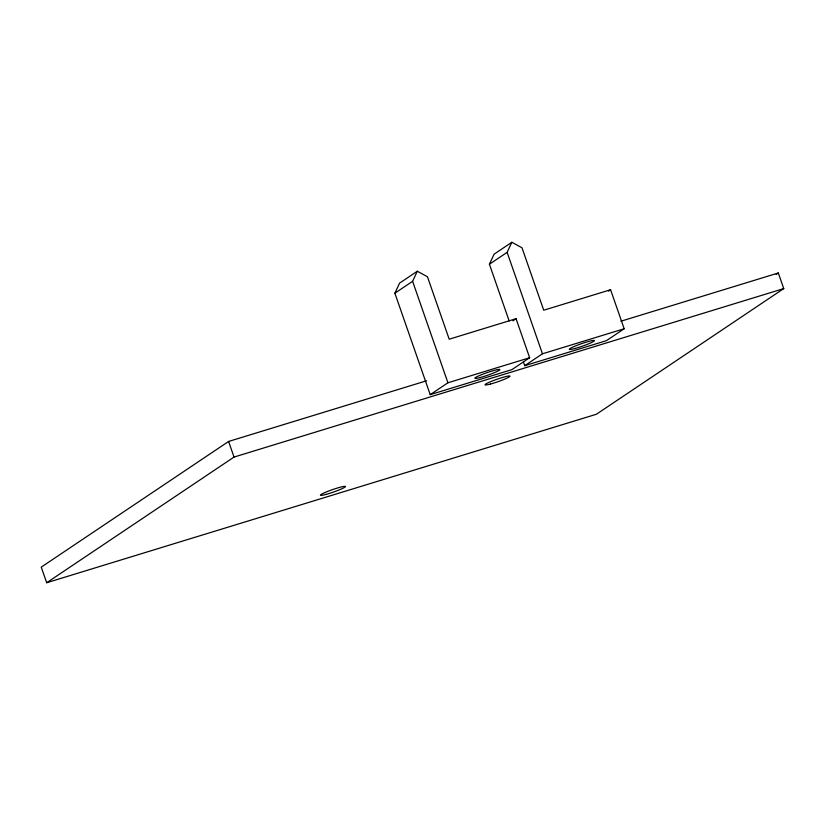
<?xml version="1.0" encoding="UTF-8"?>
<svg xmlns="http://www.w3.org/2000/svg" width="825" height="825" viewBox="0 0 825 825"><rect width="100%" height="100%" fill="white"/><g stroke="black" fill="none" stroke-linecap="round" stroke-linejoin="round"><path stroke-width="1.24" d="M394.876 293.205L399.589 283.119L417.316 271.229L427.453 276.767L449.202 339.199L516.058 318.708L529.65 357.73L511.923 369.621L430.207 394.659L394.876 293.205L412.603 281.315L417.316 271.229M509.18 320.997L489.411 264.227L494.113 254.152L511.84 242.261L521.988 247.789L543.727 310.231L610.583 289.74L624.174 328.762L606.458 340.653L524.741 365.692L523.473 362.072M489.411 264.227L507.127 252.347L511.84 242.261M426.587 380.779L228.597 441.457L41.25 567.126L46.685 582.739L596.403 414.253L783.75 288.595L778.315 272.982L620.895 321.224M46.685 582.739L234.032 457.071L783.75 288.595M512.933 320.812L516.058 318.708M430.207 394.659L447.934 382.779L529.65 357.73M608.499 291.132L610.583 289.74M524.741 365.692L542.458 353.801L624.174 328.762M776.181 274.416L778.315 272.982M507.127 252.347L542.458 353.801M412.603 281.315L447.934 382.779M228.597 441.457L234.032 457.071M490.504 384.037A13.293 1.32 -19.2 0 0 510.025 376.252A13.293 1.32 -19.2 0 0 491.958 381.129A13.293 1.32 -19.2 0 0 490.504 384.037M325.947 494.423A13.293 1.32 -19.2 0 0 345.469 486.637A13.293 1.32 -19.2 0 0 327.401 491.514A13.293 1.32 -19.2 0 0 325.947 494.423M574.901 348.521A13.293 1.32 -19.2 0 0 594.413 340.725A13.293 1.32 -19.2 0 0 576.345 345.603A13.293 1.32 -19.2 0 0 574.901 348.521M480.367 377.489A13.293 1.32 -19.2 0 0 499.888 369.703A13.293 1.32 -19.2 0 0 481.821 374.581A13.293 1.32 -19.2 0 0 480.367 377.489"/></g></svg>
